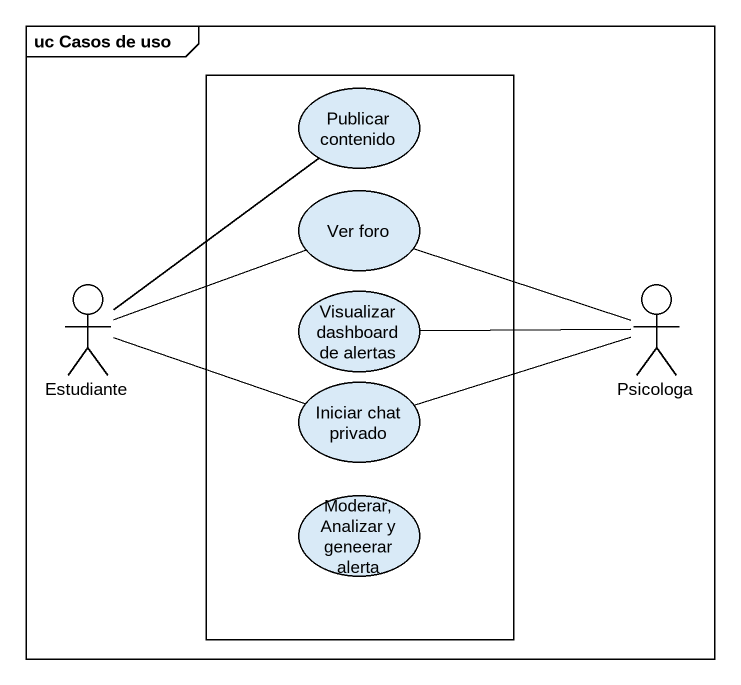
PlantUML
@startuml
mainframe uc Casos de uso
rectangle " " as rectangle1 {
  usecase "Publicar contenido" as Publicar_contenido
  usecase "Ver foro" as Ver_foro
  usecase "Visualizar dashboard de alertas" as Visualizar_dashboard_de
  usecase "Iniciar chat privado" as Iniciar_chat_privado
  usecase "Moderar, Analizar y geneerar alerta" as Moderar_Analizar_y_geneerar
}
actor Estudiante
actor Psicologa
Estudiante -up- Publicar_contenido
Estudiante -right- Ver_foro
Estudiante -right- Iniciar_chat_privado
Psicologa -left- Ver_foro
Psicologa -left- Visualizar_dashboard_de
Psicologa -left- Iniciar_chat_privado
@enduml
